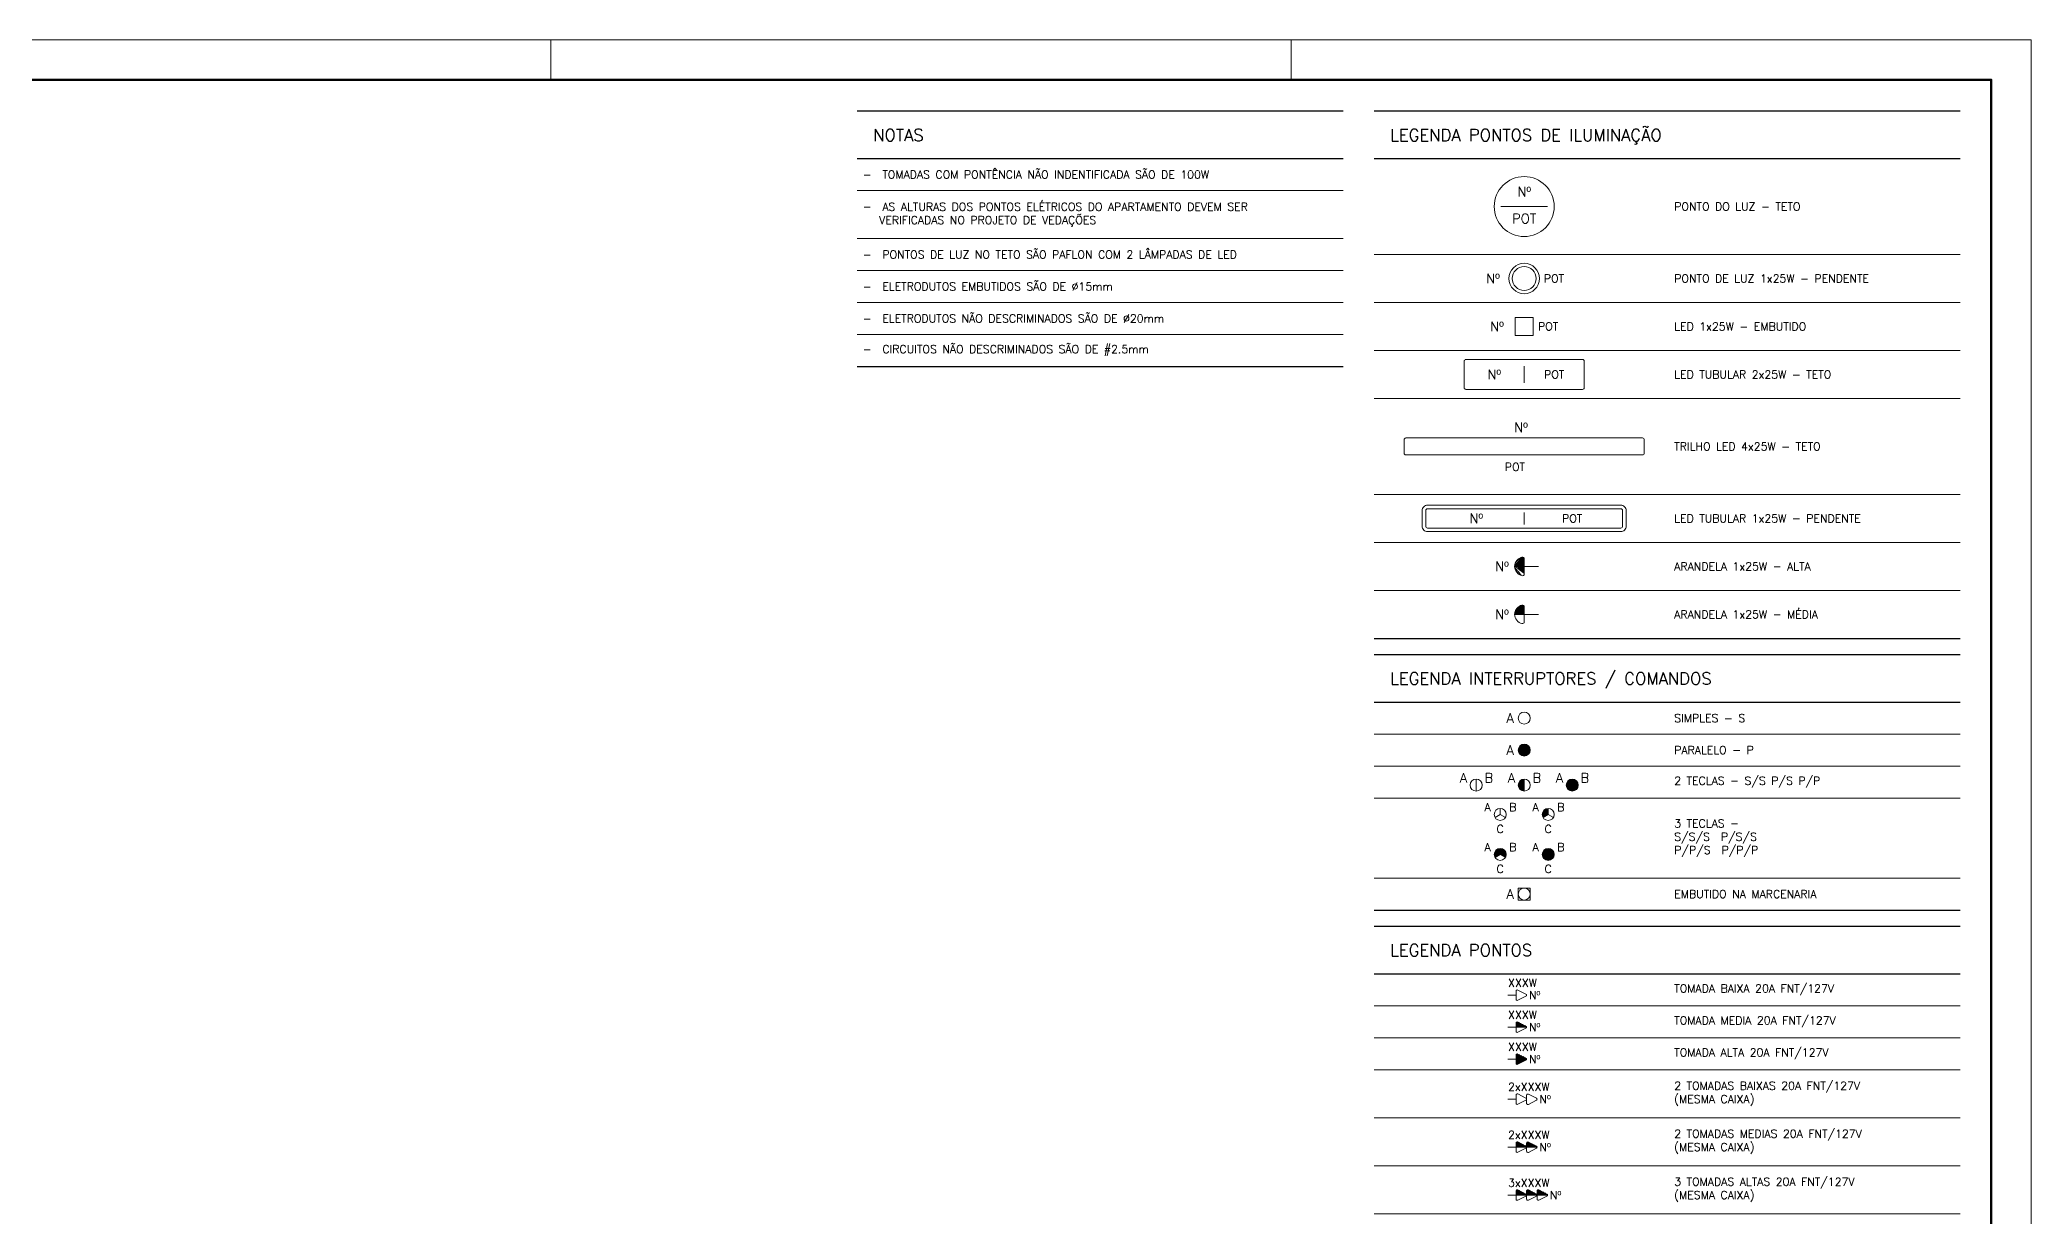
# Model space of a CAD drawing. Extents: x 0 to 175, y -16 to 63.
# Drawn here: x 60.52 to 72.96, y 43.02 to 50.38 of the extents above; entities that cross this region are included whole.
import ezdxf
from ezdxf.enums import TextEntityAlignment as Align

# ---------------------------------------------------------------- set-up
doc = ezdxf.new("R2010")
doc.units = 0
doc.header["$LTSCALE"] = 0.5
doc.header["$MEASUREMENT"] = 0
doc.layers.get('0').update_dxf_attribs({"linetype": 'CONTINUOUS'})
for name, color, linetype, lineweight in [('COT01', 1, 'CONTINUOUS', 9), ('ELE01 - INTER', 100, 'CONTINUOUS', 15), ('ELE01 - INTER TXT', 100, 'CONTINUOUS', 9), ('ELE01 - LAMP', 50, 'CONTINUOUS', 20), ('ELE01 - LAMP TXT', 100, 'CONTINUOUS', 15), ('ELE01 - TOM 127V', 130, 'CONTINUOUS', 15), ('ELE01 - TOM 127V TXT', 130, 'CONTINUOUS', 15), ('TXT01', 7, 'CONTINUOUS', 9), ('TXT02', 2, 'CONTINUOUS', 20), ('TXT05', 4, 'CONTINUOUS', 30)]:
    doc.layers.add(name, color=color, linetype=linetype, lineweight=lineweight)
doc.layers.add('ELE01 - INTER HATCH', color=100, linetype='CONTINUOUS', lineweight=15, transparency=0.45)
doc.layers.add('MARGEM', color=1, linetype='CONTINUOUS')
doc.styles.add('ROMANS', font='romans.shx')
doc.styles.add('SIMPLEX', font='SIMPLEX')
doc.styles.get("Standard").update_dxf_attribs({"font": 'romans.shx'})
pattern_1 = [(315, (-0.000575, 1e-19), (0.00662913, 0.00662913), [])]

# ---------------------------------------------------------------- blocks, each defined once
blk = doc.blocks.new('MAR-A1')
at = {"layer": 'MARGEM', "color": 2, "lineweight": 20}
for p, q in [((-36, 58.4), (-36, 57.4)), ((-17.5, 58.4), (-17.5, 57.4))]:
    blk.add_line(p, q, dxfattribs=at)
blk.add_lwpolyline([(-83.1, 58.4), (-83.1, -1), (1, -1), (1, 58.4)], close=True, dxfattribs=at)
at = {"layer": 'MARGEM', "color": 6, "lineweight": 50}
blk.add_lwpolyline([(-80.6, 0), (0, 0), (0, 57.4), (-80.6, 57.4)], close=True, dxfattribs=at)
blk = doc.blocks.new('*U29')
at = {"layer": 'ELE01 - LAMP'}
blk.add_line((-0.195, 0), (0.195, 0), dxfattribs=at)
blk.add_circle((0, 0), 0.25, dxfattribs=at)
at = {"layer": 'ELE01 - LAMP TXT', "style": 'ROMANS'}
for tag, height, p in [('X', 0.1, (0, 0.125)), ('Y', 0.075, (0, -0.1))]:
    blk.add_attdef(tag, text='', height=height, dxfattribs=at).set_placement(p, align=Align.MIDDLE)
blk = doc.blocks.new('*U225')
at = {"lineweight": 9}
h = blk.add_hatch(dxfattribs=at)
h.set_pattern_fill('ANSI31', color=0, scale=0.075, angle=-90)
h.set_pattern_definition(pattern_1)
h.paths.add_polyline_path([(0, -0.118), (-0.063, -0.118, 0.484596), (-0.077, -0.137, 0.349314), (0.001, -0.198)])
h = blk.add_hatch(dxfattribs=at)
h.set_pattern_fill('ANSI31', color=0, scale=0.075, angle=-90)
h.set_pattern_definition(pattern_1)
edge = h.paths.add_edge_path()
edge.add_line((0, -0.118), (0.063, -0.118))
edge.add_arc((0.063, -0.133), 0.0151, -8.2279, 89.8862, ccw=False)
edge.add_arc((0, -0.118), 0.0796, -89.5087, -12.4886, ccw=False)
edge.add_line((0.001, -0.198), (0, -0.118))
at = {"color": 0}
blk.add_line((0, -0.118), (0, 0), dxfattribs=at)
blk.add_lwpolyline([(0.063, -0.118), (-0.063, -0.118, 0.484596), (-0.077, -0.137, 0.789489), (0.077, -0.137, 0.484596)], format="xyb", close=True, dxfattribs=at)
blk = doc.blocks.new('*U226')
at = {"lineweight": 9}
h = blk.add_hatch(dxfattribs=at)
h.set_pattern_fill('ANSI31', color=0, scale=0.075, angle=-90)
h.set_pattern_definition(pattern_1)
h.paths.add_polyline_path([(0, -0.118), (-0.063, -0.118, 0.484596), (-0.077, -0.137, 0.349314), (0.001, -0.198)])
at = {"color": 0}
for q in [(0, 0), (0.001, -0.198)]:
    blk.add_line((0, -0.118), q, dxfattribs=at)
blk.add_lwpolyline([(0.063, -0.118), (-0.063, -0.118, 0.484596), (-0.077, -0.137, 0.789489), (0.077, -0.137, 0.484596)], format="xyb", close=True, dxfattribs=at)
blk = doc.blocks.new('*U162')
blk.add_lwpolyline([(0, 0), (0.101, 0)])
blk.add_lwpolyline([(0.123, 0.064), (0.224, 0.013, -0.618034), (0.224, -0.013), (0.123, -0.064, -0.557537), (0.101, -0.051), (0.101, 0.051, -0.557537)], format="xyb", close=True)
blk = doc.blocks.new('*U163')
at = {"lineweight": 9}
h = blk.add_hatch(dxfattribs=at)
h.set_pattern_fill('ANSI31', color=256, scale=0.075)
h.paths.add_polyline_path([(0.232, 0, -0.284079), (0.224, -0.013), (0.123, -0.064, -0.557537), (0.101, -0.051), (0.101, 0)])
blk.add_line((0.232, 0), (0.101, 0))
blk.add_lwpolyline([(0, 0), (0.101, 0)])
blk.add_lwpolyline([(0.123, 0.064), (0.224, 0.013, -0.618034), (0.224, -0.013), (0.123, -0.064, -0.557537), (0.101, -0.051), (0.101, 0.051, -0.557537)], format="xyb", close=True)
blk = doc.blocks.new('*U164')
at = {"lineweight": 9}
h = blk.add_hatch(dxfattribs=at)
h.set_pattern_fill('ANSI31', color=256, scale=0.075)
h.paths.add_polyline_path([(0.232, 0, 0.284079), (0.224, 0.013), (0.123, 0.064, 0.557537), (0.101, 0.051), (0.101, 0)])
h = blk.add_hatch(dxfattribs=at)
h.set_pattern_fill('ANSI31', color=256, scale=0.075)
h.paths.add_polyline_path([(0.232, 0, -0.284079), (0.224, -0.013), (0.123, -0.064, -0.557537), (0.101, -0.051), (0.101, 0)])
blk.add_lwpolyline([(0, 0), (0.101, 0)])
blk.add_lwpolyline([(0.123, 0.064), (0.224, 0.013, -0.618034), (0.224, -0.013), (0.123, -0.064, -0.557537), (0.101, -0.051), (0.101, 0.051, -0.557537)], format="xyb", close=True)
blk = doc.blocks.new('*U166')
blk.add_lwpolyline([(0.123, 0.064), (0.224, 0.013, -0.618034), (0.224, -0.013), (0.123, -0.064, -0.557537), (0.101, -0.051), (0.101, 0.051, -0.557537)], format="xyb", close=True)
blk = doc.blocks.new('*U165')
at = {"lineweight": 9}
h = blk.add_hatch(dxfattribs=at)
h.set_pattern_fill('ANSI31', color=256, scale=0.075)
h.paths.add_polyline_path([(0.232, 0, -0.284079), (0.224, -0.013), (0.123, -0.064, -0.557537), (0.101, -0.051), (0.101, 0)])
blk.add_line((0.232, 0), (0.101, 0))
blk.add_lwpolyline([(0.123, 0.064), (0.224, 0.013, -0.618034), (0.224, -0.013), (0.123, -0.064, -0.557537), (0.101, -0.051), (0.101, 0.051, -0.557537)], format="xyb", close=True)
blk = doc.blocks.new('*U167')
at = {"lineweight": 9}
h = blk.add_hatch(dxfattribs=at)
h.set_pattern_fill('ANSI31', color=256, scale=0.075)
h.paths.add_polyline_path([(0.232, 0, -0.284079), (0.224, -0.013), (0.123, -0.064, -0.557537), (0.101, -0.051), (0.101, 0)])
blk.add_line((0.232, 0), (0.101, 0))
blk.add_lwpolyline([(0.123, 0.064), (0.224, 0.013, -0.618034), (0.224, -0.013), (0.123, -0.064, -0.557537), (0.101, -0.051), (0.101, 0.051, -0.557537)], format="xyb", close=True)

msp = doc.modelspace()

# ---------------------------------------------------------------- hatches: boundary and pattern name
at = {"layer": 'ELE01 - INTER HATCH'}
h = msp.add_hatch(color=256, dxfattribs=at)
h.dxf.hatch_style = 1
h.paths.add_polyline_path([(69.7542, 45.9346, 1), (69.8292, 45.9346, 1)])
h = msp.add_hatch(color=256, dxfattribs=at)
h.dxf.hatch_style = 1
h.paths.add_polyline_path([(69.7917, 45.7531, 0.4142136), (69.7542, 45.7156, 0.4142136), (69.7917, 45.6781)])
h = msp.add_hatch(color=256, dxfattribs=at)
h.dxf.hatch_style = 1
h.paths.add_polyline_path([(70.0917, 45.7531, 0.4142136), (70.0542, 45.7156, 0.4142136), (70.0917, 45.6781)])
h = msp.add_hatch(color=256, dxfattribs=at)
h.dxf.hatch_style = 1
h.paths.add_polyline_path([(70.0917, 45.7531, -0.4142136), (70.1292, 45.7156, -0.4142136), (70.0917, 45.6781)])
h = msp.add_hatch(color=256, dxfattribs=at)
h.dxf.hatch_style = 1
h.paths.add_polyline_path([(69.9417, 45.5696, 0.4142136), (69.9042, 45.5321, 0.1316525), (69.9093, 45.5134), (69.9417, 45.5321)])
h = msp.add_hatch(color=256, dxfattribs=at)
h.dxf.hatch_style = 1
h.paths.add_polyline_path([(69.6417, 45.32, 0.4142136), (69.6042, 45.2825, 0.1316525), (69.6093, 45.2638), (69.6417, 45.2825)])
h = msp.add_hatch(color=256, dxfattribs=at)
h.dxf.hatch_style = 1
h.paths.add_polyline_path([(69.6417, 45.32), (69.6417, 45.2825), (69.6742, 45.2638, 0.1316525), (69.6792, 45.2825, 0.4142136)])
h = msp.add_hatch(color=256, dxfattribs=at)
h.dxf.hatch_style = 1
h.paths.add_polyline_path([(69.9417, 45.32, 0.4142136), (69.9042, 45.2825, 0.1316525), (69.9093, 45.2638), (69.9417, 45.2825)])
h = msp.add_hatch(color=256, dxfattribs=at)
h.dxf.hatch_style = 1
h.paths.add_polyline_path([(69.9417, 45.32), (69.9417, 45.2825), (69.9742, 45.2638, 0.1316525), (69.9792, 45.2825, 0.4142136)])
h = msp.add_hatch(color=256, dxfattribs=at)
h.dxf.hatch_style = 1
h.paths.add_polyline_path([(69.9093, 45.2638), (69.9417, 45.2825), (69.9742, 45.2638, -0.1316525), (69.9605, 45.25, -0.4142136)])

# ---------------------------------------------------------------- linework, layer by layer
at = {"layer": 'ELE01 - INTER'}
for p, q in [((69.4917, 45.7531), (69.4917, 45.6781)), ((69.7917, 45.7531), (69.7917, 45.6781)), ((70.0917, 45.7531), (70.0917, 45.6781)), ((69.6417, 45.5321), (69.6417, 45.5696)), ((69.9417, 45.5321), (69.9417, 45.5696)), ((69.6417, 45.5321), (69.6093, 45.5134)), ((69.6417, 45.5321), (69.6742, 45.5134)), ((69.9417, 45.5321), (69.9093, 45.5134)), ((69.9417, 45.5321), (69.9742, 45.5134)), ((69.6417, 45.2825), (69.6417, 45.32)), ((69.9417, 45.2825), (69.9417, 45.32)), ((69.6417, 45.2825), (69.6093, 45.2638)), ((69.6417, 45.2825), (69.6742, 45.2638)), ((69.9417, 45.2825), (69.9093, 45.2638)), ((69.9417, 45.2825), (69.9742, 45.2638))]:
    msp.add_line(p, q, dxfattribs=at)
msp.add_lwpolyline([(69.7542, 45.0721), (69.8292, 45.0721), (69.8292, 44.9971), (69.7542, 44.9971)], close=True, dxfattribs=at)
for centre in [(69.7917, 46.1346), (69.7917, 45.9346), (69.4917, 45.7156), (69.7917, 45.7156), (70.0917, 45.7156), (69.6417, 45.5321), (69.9417, 45.5321), (69.6417, 45.2825), (69.9417, 45.2825), (69.7917, 45.0346)]:
    msp.add_circle(centre, 0.0375, dxfattribs=at)
at = {"layer": 'ELE01 - LAMP'}
for p, q in [((69.7917, 48.3356), (69.7917, 48.2306)), ((69.7917, 47.4206), (69.7917, 47.3456))]:
    msp.add_line(p, q, dxfattribs=at)
msp.add_lwpolyline([(69.848, 48.6394), (69.848, 48.5269), (69.7355, 48.5269), (69.7355, 48.6394)], close=True, dxfattribs=at)
for points in [[(69.428, 48.1894), (70.1555, 48.1894, 0.4142136), (70.1667, 48.2006), (70.1667, 48.3656, 0.4142136), (70.1555, 48.3769), (69.428, 48.3769, 0.4142136), (69.4167, 48.3656), (69.4167, 48.2006, 0.4142136)], [(69.053, 47.7801), (70.5305, 47.7801, 0.4142136), (70.5417, 47.7914), (70.5417, 47.8749, 0.4142136), (70.5305, 47.8862), (69.053, 47.8862, 0.4142136), (69.0417, 47.8749), (69.0417, 47.7914, 0.4142136)], [(69.188, 47.4656), (70.3955, 47.4656, -0.4142136), (70.4292, 47.4319), (70.4292, 47.3344, -0.4142136), (70.3955, 47.3006), (69.188, 47.3006, -0.4142136), (69.1542, 47.3344), (69.1542, 47.4319, -0.4142136)], [(69.188, 47.4431), (70.3955, 47.4431, -0.4142136), (70.4067, 47.4319), (70.4067, 47.3344, -0.4142136), (70.3955, 47.3231), (69.188, 47.3231, -0.4142136), (69.1767, 47.3344), (69.1767, 47.4319, -0.4142136)]]:
    msp.add_lwpolyline(points, format="xyb", close=True, dxfattribs=at)
for radius in [0.095, 0.075]:
    msp.add_circle((69.7917, 48.8831), radius, dxfattribs=at)
at = {"layer": 'TXT01'}
for p, q in [((65.6237, 49.4331), (68.6603, 49.4331)), ((65.6237, 49.1331), (68.6603, 49.1331)), ((68.8542, 49.0331), (72.5158, 49.0331)), ((65.6237, 48.9331), (68.6603, 48.9331)), ((65.6237, 48.7331), (68.6603, 48.7331)), ((68.8542, 48.7331), (72.5158, 48.7331)), ((65.6237, 48.5331), (68.6603, 48.5331)), ((68.8542, 48.4331), (72.5158, 48.4331)), ((68.8542, 48.1331), (72.5158, 48.1331)), ((68.8542, 47.5331), (72.5158, 47.5331)), ((68.8542, 47.2331), (72.5158, 47.2331)), ((68.8542, 46.9331), (72.5158, 46.9331)), ((68.8542, 46.0346), (72.5158, 46.0346)), ((68.8542, 45.8346), (72.5158, 45.8346)), ((68.8542, 45.6346), (72.5158, 45.6346)), ((68.8542, 45.1346), (72.5158, 45.1346)), ((68.8542, 44.336), (72.5158, 44.336)), ((68.8542, 44.136), (72.5158, 44.136)), ((68.8542, 43.936), (72.5158, 43.936)), ((68.8542, 43.636), (72.5158, 43.636)), ((68.8542, 43.336), (72.5158, 43.336)), ((68.8542, 43.036), (72.5158, 43.036))]:
    msp.add_line(p, q, dxfattribs=at)
at = {"layer": 'TXT05'}
for p, q in [((65.6237, 49.9317), (68.6603, 49.9317)), ((68.8542, 49.9317), (72.5158, 49.9317)), ((65.6237, 49.6331), (68.6603, 49.6331)), ((68.8542, 49.6331), (72.5158, 49.6331)), ((65.6237, 48.3331), (68.6603, 48.3331)), ((68.8542, 46.6331), (72.5158, 46.6331)), ((68.8542, 46.5331), (72.5158, 46.5331)), ((68.8542, 46.2346), (72.5158, 46.2346)), ((68.8542, 44.9346), (72.5158, 44.9346)), ((68.8542, 44.8346), (72.5158, 44.8346)), ((68.8542, 44.536), (72.5158, 44.536))]:
    msp.add_line(p, q, dxfattribs=at)

# ---------------------------------------------------------------- block references
at = {"layer": 'COT01', "xscale": 0.25, "yscale": 0.25, "zscale": 0.25}
msp.add_blockref('MAR-A1', (72.7098, 35.7757), dxfattribs=at)
at = {"layer": 'ELE01 - LAMP'}
ref = msp.add_blockref('*U29', (69.7917, 49.3331), dxfattribs=dict(at, xscale=0.75, yscale=0.75, zscale=0.75))
ref.add_attrib('Y', 'POT', dxfattribs={"layer": 'ELE01 - LAMP TXT', "height": 0.06, "style": 'ROMANS'}).set_placement((69.7917, 49.2581), align=Align.MIDDLE)
ref.add_attrib('X', 'Nº', dxfattribs={"layer": 'ELE01 - LAMP TXT', "height": 0.06, "style": 'ROMANS'}).set_placement((69.7917, 49.4269), align=Align.MIDDLE)
at = {"layer": 'ELE01 - LAMP', "xscale": 0.75, "yscale": 0.75, "zscale": 0.75, "rotation": 270}
for name, p in [('*U225', (69.8804, 47.0831)), ('*U226', (69.8804, 46.7831))]:
    msp.add_blockref(name, p, dxfattribs=at)
at = {"layer": 'ELE01 - TOM 127V', "xscale": -0.5, "yscale": 0.5, "zscale": 0.5, "rotation": 180}
for name, p in [('*U162', (69.6904, 44.4023)), ('*U163', (69.6904, 44.2023)), ('*U164', (69.6904, 44.0023)), ('*U162', (69.6904, 43.7523)), ('*U166', (69.7561, 43.7514)), ('*U163', (69.6904, 43.4523)), ('*U165', (69.7561, 43.4514)), ('*U163', (69.6904, 43.1523)), ('*U167', (69.7562, 43.1523)), ('*U167', (69.8219, 43.1523))]:
    msp.add_blockref(name, p, dxfattribs=at)

# ---------------------------------------------------------------- texts
at = {"layer": 'ELE01 - INTER TXT', "attachment_point": 5}
for s, insert, char_height in [('A', (69.7042, 46.1346), 0.06), ('A', (69.7042, 45.9346), 0.06), ('A', (69.413, 45.7611), 0.06), ('B', (69.5705, 45.7611), 0.06), ('A', (69.713, 45.7611), 0.06), ('B', (69.8705, 45.7611), 0.06), ('A', (70.013, 45.7611), 0.06), ('B', (70.1705, 45.7611), 0.06), ('A', (69.563, 45.5776), 0.05), ('B', (69.7205, 45.5776), 0.05), ('A', (69.863, 45.5776), 0.05), ('B', (70.0205, 45.5776), 0.05), ('C', (69.6417, 45.4412), 0.05), ('C', (69.9417, 45.4412), 0.05), ('A', (69.563, 45.328), 0.05), ('B', (69.7205, 45.328), 0.05), ('A', (69.863, 45.328), 0.05), ('B', (70.0205, 45.328), 0.05), ('C', (69.6417, 45.1915), 0.05), ('C', (69.9417, 45.1915), 0.05), ('A', (69.7042, 45.0346), 0.06)]:
    msp.add_mtext_dynamic_manual_height_columns(s, width=0.024296, gutter_width=6.25, heights=[0], dxfattribs=dict(at, insert=insert, char_height=char_height))
at = {"layer": 'ELE01 - LAMP TXT', "style": 'ROMANS'}
for s, height, p in [('Nº', 0.06, (69.5539, 48.8531)), ('POT', 0.05, (69.9144, 48.8581)), ('Nº', 0.06, (69.5789, 48.5531)), ('POT', 0.05, (69.8778, 48.5589)), ('Nº', 0.06, (69.7289, 47.9219)), ('POT', 0.05, (69.6703, 47.6801)), ('Nº', 0.06, (69.6099, 47.0531)), ('Nº', 0.06, (69.6099, 46.7531))]:
    msp.add_text(s, height=height, dxfattribs=at).set_placement(p)
for s, height, p in [('Nº', 0.06, (69.6042, 48.2831)), ('POT', 0.05, (69.9792, 48.2831)), ('Nº', 0.06, (69.4917, 47.3831)), ('POT', 0.05, (70.0917, 47.3831))]:
    msp.add_text(s, height=height, dxfattribs=at).set_placement(p, align=Align.MIDDLE_CENTER)
at = {"layer": 'ELE01 - TOM 127V TXT', "style": 'ROMANS'}
for s, p in [('XXXW', (69.6915, 44.4544)), ('XXXW', (69.6915, 44.2544)), ('XXXW', (69.6915, 44.0544)), ('2xXXXW', (69.6911, 43.8043)), ('2xXXXW', (69.6911, 43.5043)), ('3xXXXW', (69.6911, 43.2043))]:
    msp.add_text(s, height=0.05, dxfattribs=at).set_placement(p)
at = {"layer": 'ELE01 - TOM 127V TXT', "char_height": 0.05, "attachment_point": 5}
for insert in [(69.857, 44.4023), (69.857, 44.2023), (69.857, 44.0023), (69.9223, 43.7522), (69.9223, 43.4522), (69.9881, 43.1522)]:
    msp.add_mtext_dynamic_manual_height_columns('Nº', width=0.024296, gutter_width=6.25, heights=[0], dxfattribs=dict(at, insert=insert))
at = {"layer": 'TXT02', "char_height": 0.05, "attachment_point": 4}
for s, insert, width in [('{\\W0.999999; }-{\\W1.95238; }TOMADAS COM PONTÊNCIA NÃO INDENTIFICADA SÃO DE 100W', (65.6237, 49.5331), 3.007049), ('{\\W0.999999; }-{\\W1.95238; }AS ALTURAS DOS PONTOS ELÉTRICOS DO APARTAMENTO DEVEM SER \\P{\\W4; }VERIFICADAS NO PROJETO DE VEDAÇÕES', (65.6237, 49.2831), 3.036544), ('{\\W0.999999; }-{\\W1.95238; }PONTOS DE LUZ NO TETO SÃO PAFLON COM 2 LÂMPADAS DE LED', (65.6237, 49.0331), 3.007049), ('{\\W0.999999; }-{\\W1.95238; }ELETRODUTOS EMBUTIDOS SÃO DE ∅15mm', (65.6237, 48.8331), 3.007049), ('{\\W0.999999; }-{\\W1.95238; }ELETRODUTOS NÃO DESCRIMINADOS SÃO DE ∅20mm', (65.6237, 48.6331), 3.007049), ('{\\W0.999999; }-{\\W1.95238; }CIRCUITOS NÃO DESCRIMINADOS SÃO DE #2.5mm', (65.6237, 48.4331), 3.007049), ('TRILHO LED 4x25W - TETO', (70.7292, 47.8331), 1.536544)]:
    msp.add_mtext(s, dxfattribs=dict(at, insert=insert, width=width))
at = {"layer": 'TXT02', "lineweight": 20, "char_height": 0.05, "width": 1.536544, "attachment_point": 4}
for s, insert in [('PONTO DO LUZ - TETO', (70.7292, 49.3331)), ('PONTO DE LUZ 1x25W - PENDENTE', (70.7292, 48.8831)), ('LED 1x25W - EMBUTIDO', (70.7292, 48.5831)), ('LED TUBULAR 2x25W - TETO', (70.7292, 48.2831)), ('LED TUBULAR 1x25W - PENDENTE', (70.7292, 47.3831)), ('ARANDELA 1x25W - ALTA', (70.7292, 47.0831)), ('ARANDELA 1x25W - MÉDIA', (70.7292, 46.7831)), ('SIMPLES - S', (70.7292, 46.1346)), ('PARALELO - P', (70.7292, 45.9346)), ('2 TECLAS - S/S P/S P/P', (70.7292, 45.7346)), ('3 TECLAS - \\PS/S/S  P/S/S\\PP/P/S  P/P/P', (70.7292, 45.3846)), ('EMBUTIDO NA MARCENARIA', (70.7292, 45.0346)), ('TOMADA BAIXA 20A FNT/127V', (70.7292, 44.436)), ('TOMADA MEDIA 20A FNT/127V', (70.7292, 44.236)), ('TOMADA ALTA 20A FNT/127V', (70.7292, 44.036)), ('2 TOMADAS BAIXAS 20A FNT/127V\\P(MESMA CAIXA)', (70.7292, 43.786)), ('2 TOMADAS MEDIAS 20A FNT/127V\\P(MESMA CAIXA)', (70.7292, 43.486)), ('3 TOMADAS ALTAS 20A FNT/127V\\P(MESMA CAIXA)', (70.7292, 43.186))]:
    msp.add_mtext(s, dxfattribs=dict(at, insert=insert))
at = {"layer": 'TXT05', "style": 'SIMPLEX'}
for s, p in [('NOTAS', (65.7237, 49.7429)), ('LEGENDA PONTOS DE ILUMINAÇÃO', (68.9542, 49.7429)), ('LEGENDA INTERRUPTORES / COMANDOS', (68.9542, 46.3443)), ('LEGENDA PONTOS', (68.9542, 44.6458))]:
    msp.add_text(s, height=0.075, dxfattribs=at).set_placement(p)

doc.saveas('drawing.dxf')
